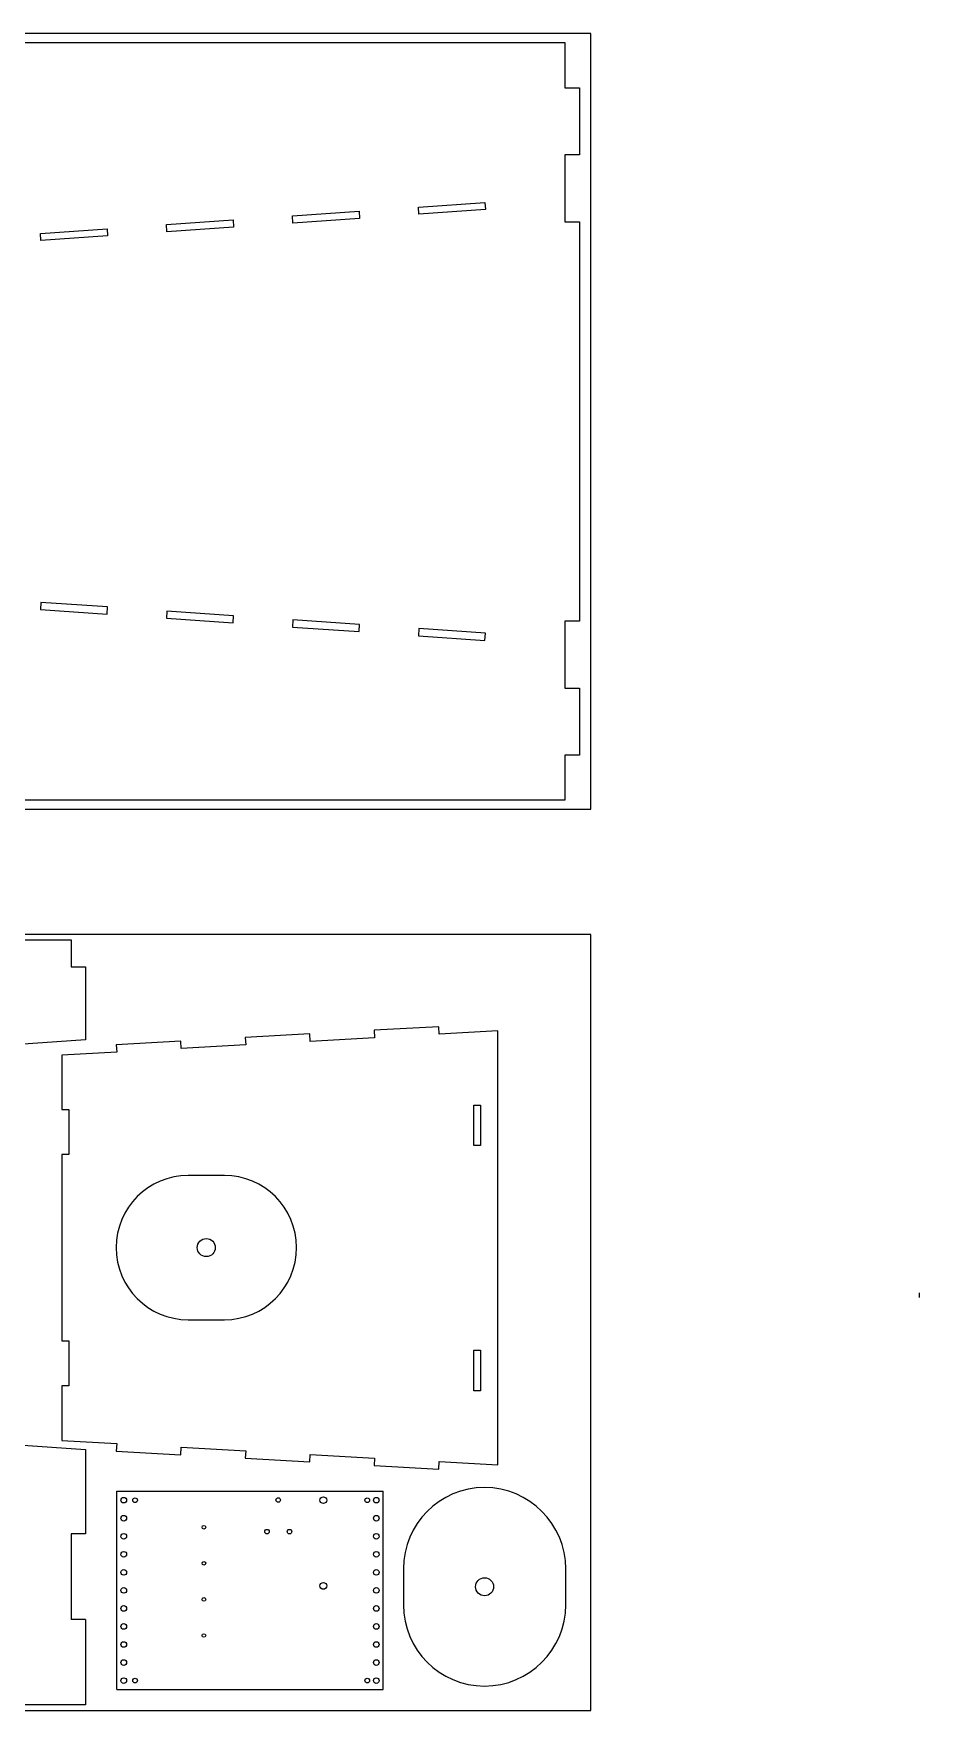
# Model space of a CAD drawing. Header units: inches. Extents: x -572 to -437, y -715 to -380.
# Drawn here: x -489.1 to -440, y -563.1 to -470.2 of the extents above; entities that cross this region are included whole.
import ezdxf

# ---------------------------------------------------------------- set-up
doc = ezdxf.new("R2010")
doc.units = ezdxf.units.IN
doc.header["$MEASUREMENT"] = 0
doc.linetypes.add('ACAD_ISO03W100', pattern=[30, 12, -18])
doc.layers.add('pic', color=1, linetype='Continuous')

msp = doc.modelspace()

# ---------------------------------------------------------------- linework, layer by layer
at = {"linetype": 'ACAD_ISO03W100'}
msp.add_line((-439.971, -540.245), (-439.971, -539.986), dxfattribs=at)
at = {"color": 7, "linetype": 'Continuous', "lineweight": 25}
for p, q in [((-484.454, -550.972), (-469.704, -550.972)), ((-484.454, -561.972), (-484.454, -550.972)), ((-469.704, -561.972), (-469.704, -550.972)), ((-486.191, -558.079), (-486.991, -558.079)), ((-484.454, -561.972), (-469.704, -561.972))]:
    msp.add_line(p, q, dxfattribs=at)
for points in [[(-517.421, -470.681), (-459.621, -470.681), (-459.621, -473.181), (-458.821, -473.181), (-458.821, -476.9), (-459.621, -476.9), (-459.621, -480.618), (-458.821, -480.618), (-458.821, -502.742), (-459.621, -502.742), (-459.621, -506.461), (-458.821, -506.461), (-458.821, -510.179), (-459.621, -510.179), (-459.621, -512.679), (-517.421, -512.679)], [(-526.993, -545.828), (-486.191, -548.663), (-486.191, -553.343), (-486.991, -553.343), (-486.991, -558.079)]]:
    msp.add_lwpolyline(points, dxfattribs=at)
for points in [[(-467.746, -479.8), (-464.055, -479.544), (-464.028, -479.942), (-467.718, -480.198)], [(-481.712, -480.77), (-478.02, -480.514), (-477.992, -480.912), (-481.684, -481.168)], [(-474.701, -480.683), (-474.729, -480.285), (-471.037, -480.029), (-471.01, -480.427)], [(-488.668, -481.653), (-488.695, -481.255), (-485.002, -480.999), (-484.974, -481.397)], [(-488.668, -501.707), (-488.695, -502.105), (-485.002, -502.362), (-484.974, -501.963)], [(-481.712, -502.59), (-478.02, -502.847), (-477.992, -502.448), (-481.684, -502.192)], [(-474.701, -502.677), (-474.729, -503.075), (-471.037, -503.332), (-471.01, -502.933)], [(-467.746, -503.56), (-464.055, -503.817), (-464.028, -503.418), (-467.718, -503.162)], [(-463.34, -525.461), (-466.597, -525.643), (-466.62, -525.227), (-470.195, -525.427), (-470.172, -525.842), (-473.746, -526.042), (-473.77, -525.626), (-477.344, -525.826), (-477.321, -526.242), (-480.896, -526.442), (-480.919, -526.026), (-484.493, -526.226), (-484.47, -526.641), (-487.503, -526.811), (-487.503, -529.811), (-487.128, -529.811), (-487.128, -532.311), (-487.503, -532.311), (-487.503, -542.635), (-487.128, -542.635), (-487.128, -545.135), (-487.503, -545.135), (-487.503, -548.165), (-484.47, -548.335), (-484.493, -548.751), (-480.919, -548.95), (-480.896, -548.534), (-477.321, -548.734), (-477.344, -549.15), (-473.77, -549.35), (-473.746, -548.934), (-470.172, -549.134), (-470.195, -549.549), (-466.62, -549.749), (-466.597, -549.333), (-463.34, -549.515)], [(-464.295, -531.819), (-464.67, -531.819), (-464.67, -529.569), (-464.295, -529.569)], [(-464.295, -543.157), (-464.295, -545.407), (-464.67, -545.407), (-464.67, -543.157)]]:
    msp.add_lwpolyline(points, close=True, dxfattribs=at)
for points in [[(-509.495, -520.421), (-486.991, -520.421), (-486.991, -521.913), (-486.191, -521.913), (-486.191, -525.964), (-526.993, -528.799, 0.394038)], [(-486.191, -558.079), (-486.191, -562.814), (-543.041, -562.814, -0.414214)]]:
    msp.add_lwpolyline(points, format="xyb", dxfattribs=at)
for points in [[(-478.503, -533.473), (-480.503, -533.473)], [(-480.503, -541.473), (-478.503, -541.473)], [(-468.577, -555.273), (-468.577, -557.273)], [(-459.577, -557.273), (-459.577, -555.273)]]:
    msp.add_lwpolyline(points)
for centre in [(-479.503, -537.473), (-464.077, -556.273)]:
    msp.add_circle(centre, 0.5)
for centre, radius in [((-484.079, -551.472), 0.156), ((-483.454, -551.472), 0.13), ((-475.516, -551.463), 0.125), ((-473.016, -551.472), 0.188), ((-470.579, -551.472), 0.13), ((-470.079, -551.472), 0.156), ((-484.079, -552.472), 0.156), ((-479.635, -552.972), 0.1), ((-470.079, -552.472), 0.156), ((-484.079, -553.472), 0.156), ((-476.141, -553.213), 0.125), ((-474.891, -553.213), 0.125), ((-470.079, -553.472), 0.156), ((-484.079, -554.472), 0.156), ((-479.635, -554.972), 0.1), ((-470.079, -554.472), 0.156), ((-484.079, -555.472), 0.156), ((-470.079, -555.472), 0.156), ((-484.079, -556.472), 0.156), ((-473.016, -556.222), 0.188), ((-470.079, -556.472), 0.156), ((-484.079, -557.472), 0.156), ((-479.635, -556.972), 0.1), ((-470.079, -557.472), 0.156), ((-484.079, -558.472), 0.156), ((-470.079, -558.472), 0.156), ((-484.079, -559.472), 0.156), ((-479.635, -558.972), 0.1), ((-470.079, -559.472), 0.156), ((-484.079, -560.472), 0.156), ((-470.079, -560.472), 0.156), ((-484.079, -561.472), 0.156), ((-483.454, -561.472), 0.13), ((-470.579, -561.472), 0.13), ((-470.079, -561.472), 0.156)]:
    msp.add_circle(centre, radius, dxfattribs=at)
for centre, radius, start, end in [((-480.503, -537.473), 4, 90, 270), ((-478.503, -537.473), 4, 270, 90), ((-464.077, -555.273), 4.5, 0, 180), ((-464.077, -557.273), 4.5, 180, 0)]:
    msp.add_arc(centre, radius, start, end)
at = {"layer": 'pic', "color": 1}
for points in [[(-571.685, -513.18), (-458.185, -513.18), (-458.185, -470.18), (-571.685, -470.18)], [(-571.685, -563.127), (-458.185, -563.127), (-458.185, -520.127), (-571.685, -520.127)]]:
    msp.add_lwpolyline(points, close=True, dxfattribs=at)

doc.saveas('drawing.dxf')
